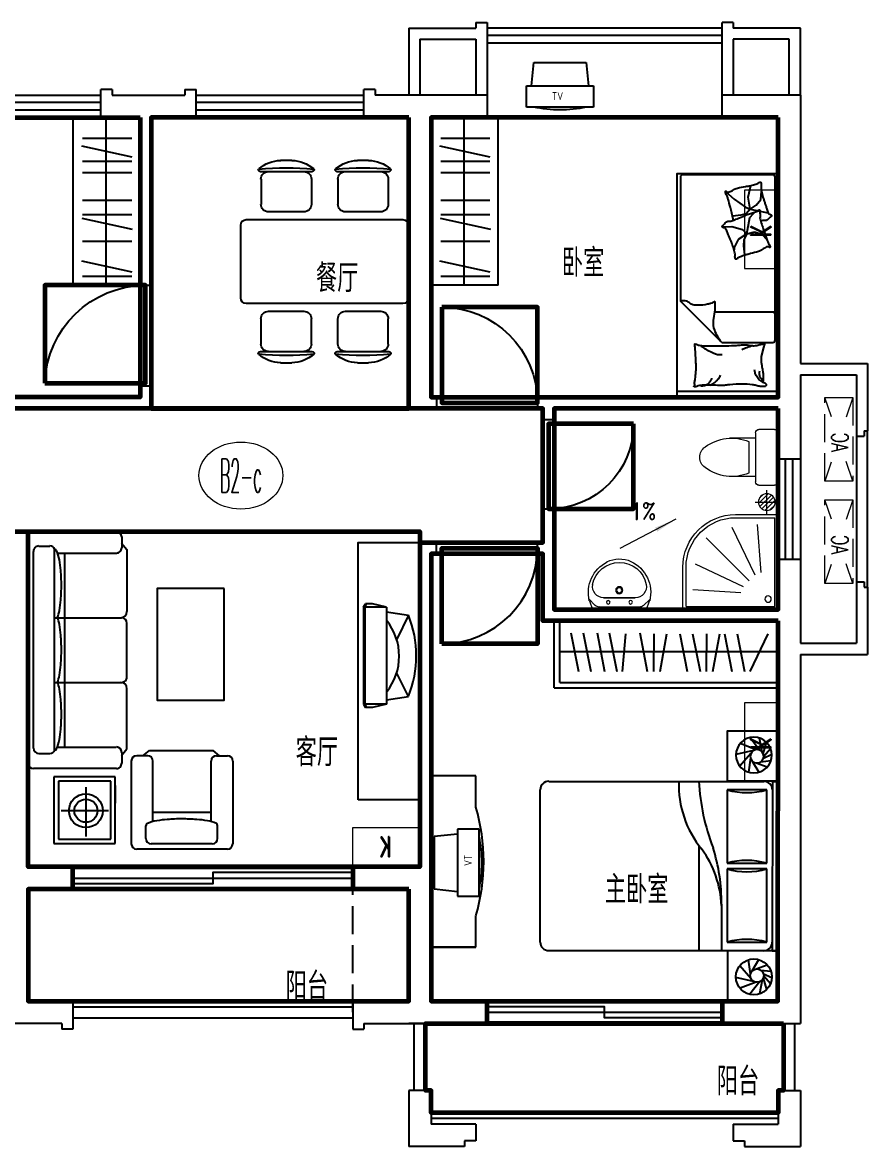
# Model space of a CAD drawing. Extents: x -503269 to -469069, y -592911 to -562261.
# Drawn here: x -476619 to -469069, y -583161 to -573111 of the extents above; entities that cross this region are included whole.
import ezdxf
from ezdxf.enums import TextEntityAlignment as Align

# ---------------------------------------------------------------- set-up
doc = ezdxf.new("R2010")
doc.units = 0
doc.header["$LTSCALE"] = 1000
doc.header["$MEASUREMENT"] = 0
doc.linetypes.add('DASH', pattern=[0.35, 0.25, -0.1])
doc.layers.get('0').update_dxf_attribs({"linetype": 'CONTINUOUS'})
for name, color, linetype, lineweight in [('AC', 11, 'CONTINUOUS', 9), ('FUR1', 223, 'CONTINUOUS', 0), ('GT_卧室', 1, 'CONTINUOUS', 60), ('GT_卫生间', 5, 'CONTINUOUS', 60), ('GT_客厅', 2, 'CONTINUOUS', 60), ('GT_过道', 30, 'CONTINUOUS', 60), ('GT_门', 245, 'CONTINUOUS', 60), ('GT_阳台', 6, 'CONTINUOUS', 60), ('GT_餐厅', 3, 'CONTINUOUS', 60), ('PS', 30, 'CONTINUOUS', 9), ('坡度', 6, 'CONTINUOUS', 9), ('房间名称', 7, 'CONTINUOUS', 9), ('轴线尺寸', 3, 'CONTINUOUS', 13)]:
    doc.layers.add(name, color=color, linetype=linetype, lineweight=lineweight)
for name, color, linetype in [('F', 8, 'CONTINUOUS'), ('FUR', 8, 'CONTINUOUS'), ('PUB_TEXT', 7, 'CONTINUOUS'), ('STAIR', 3, 'CONTINUOUS'), ('WALL', 2, 'CONTINUOUS'), ('WINDOW', 3, 'CONTINUOUS'), ('WINDOW_TEXT', 7, 'CONTINUOUS'), ('栏杆', 140, 'CONTINUOUS')]:
    doc.layers.add(name, color=color, linetype=linetype)
doc.layers.add('GT_书房', color=205, linetype='CONTINUOUS', lineweight=60, true_color=0x8059a6)
doc.layers.get('PUB_TEXT').off()
doc.layers.get('轴线尺寸').off()
doc.styles.add('_HZTXT1', font='romand.shx', dxfattribs={"width": 0.7, "bigfont": 'hztxt.shx'})
doc.styles.add('_ROMANC', font='ROMANC', dxfattribs={"width": 0.6})
doc.styles.add('COMP', font='COMPLEX', dxfattribs={"bigfont": 'hztxt'})
doc.styles.add('DIM_FONT', font='ROMAND.shx', dxfattribs={"width": 0.7})
doc.styles.add('SIMPLEX', font='SIMPLEX.SHX')
doc.styles.get("Standard").update_dxf_attribs({"font": 'GBENOR', "bigfont": 'GBCBIG'})
doc.styles.add('ZBHZ', font='simplex.shx', dxfattribs={"width": 0.7, "bigfont": 'zbhz.shx'})

# ---------------------------------------------------------------- blocks, each defined once
blk = doc.blocks.new('gdgdg')
at = {"layer": 'WALL'}
for p, q in [((539162, 352166), (539662, 352166)), ((539662, 351966), (539662, 352166)), ((542262, 352166), (541762, 352166)), ((541762, 351966), (541762, 352166)), ((539662, 351966), (538962, 351966)), ((541762, 351966), (542462, 351966)), ((538962, 351366), (538962, 350866)), ((539162, 351366), (538962, 351366)), ((539162, 351366), (539162, 351066)), ((542262, 351366), (542462, 351366)), ((542262, 351366), (542262, 351066)), ((542462, 351366), (542462, 350866)), ((539562, 351066), (539162, 351066)), ((539562, 351066), (539562, 350916)), ((541862, 351066), (541862, 350916)), ((541862, 351066), (542262, 351066)), ((539462, 350866), (538962, 350866)), ((539562, 350916), (539462, 350916)), ((539462, 350916), (539462, 350866)), ((541862, 350916), (541962, 350916)), ((541962, 350916), (541962, 350866)), ((541962, 350866), (542462, 350866))]:
    blk.add_line(p, q, dxfattribs=at)
at = {"layer": 'WINDOW'}
for p, q in [((539662, 352166), (541762, 352166)), ((539662, 351966), (541762, 351966))]:
    blk.add_line(p, q, dxfattribs=at)
for points in [[(539662, 352016), (540712, 352016), (540712, 352066), (539662, 352066)], [(541762, 352066), (540712, 352066), (540712, 352116), (541762, 352116)], [(541762, 352066), (540712, 352066), (540712, 352116), (541762, 352116)]]:
    blk.add_lwpolyline(points, close=True, dxfattribs=at)
at = {"layer": '栏杆'}
for p, q in [((539012, 351366), (539012, 351966)), ((539112, 351366), (539112, 351966)), ((542312, 351366), (542312, 351966)), ((542412, 351366), (542412, 351966)), ((539162, 351166), (542262, 351166)), ((539162, 351116), (542262, 351116))]:
    blk.add_line(p, q, dxfattribs=at)
blk = doc.blocks.new('M_A2ZXL')
blk.add_line((-0.472, 0), (-0.472, -1))
blk.add_arc((-0.5, 0), 1, 271.6231, 0)
blk = doc.blocks.new('_WBLK')
for p, q in [((-0.5, 0.5), (0.5, 0.5)), ((0.5, 0.1667), (-0.5, 0.1667)), ((0.5, -0.1667), (-0.5, -0.1667)), ((-0.5, -0.5), (0.5, -0.5))]:
    blk.add_line(p, q)
at = {"layer": 'WINDOW_TEXT', "style": 'SIMPLEX', "flags": 9}
blk.add_attdef('A', text='', height=1, dxfattribs=at).set_placement((0, 1.5), align=Align.MIDDLE)
blk = doc.blocks.new('M_C25MYD')
for p, q in [((-389, 921), (-290, 921)), ((298, 921), (397, 921)), ((-569, 821), (-109, 821)), ((117, 821), (577, 821)), ((-564, 754), (-564, 529)), ((-114, 754), (-114, 529)), ((122, 754), (122, 529)), ((572, 754), (572, 529)), ((-497, 461), (-182, 461)), ((190, 461), (505, 461)), ((-746, 342), (-746, -308)), ((704, 392), (-696, 392)), ((754, -308), (754, 342)), ((-696, -358), (704, -358)), ((-564, -720), (-564, -495)), ((-182, -427), (-497, -427)), ((-114, -720), (-114, -495)), ((122, -720), (122, -495)), ((505, -427), (190, -427)), ((572, -720), (572, -495)), ((-109, -787), (-569, -787)), ((577, -787), (117, -787)), ((-290, -887), (-389, -887)), ((397, -887), (298, -887))]:
    blk.add_line(p, q)
for centre, radius, start, end in [((-379, 606), 316, 91.7651, 130.7265), ((-300, 606), 316, 49.2735, 88.2349), ((307, 606), 316, 91.7651, 130.7265), ((387, 606), 316, 49.2735, 88.2349), ((-579, 837), 10, 130.7265, 202.67), ((-569, 841), 20, 202.67, 270), ((-339, -1857), 2713, 84.8023, 95.1977), ((-497, 754), 67.5, 90, 180), ((-182, 754), 67.5, 0, 90), ((-109, 841), 20, 270, 337.33), ((-100, 837), 10, 337.33, 49.2735), ((108, 837), 10, 130.7265, 202.67), ((117, 841), 20, 202.67, 270), ((347, -1857), 2713, 84.8023, 95.1977), ((190, 754), 67.5, 90, 180), ((505, 754), 67.5, 0, 90), ((577, 841), 20, 270, 337.33), ((587, 837), 10, 337.33, 49.2735), ((-497, 529), 67.5, 180, 270), ((-182, 529), 67.5, 270, 0), ((190, 529), 67.5, 180, 270), ((505, 529), 67.5, 270, 0), ((-696, 342), 50, 90, 180), ((704, 342), 50, 0, 90), ((-696, -308), 50, 180, 270), ((704, -308), 50, 270, 0), ((-497, -495), 67.5, 90, 180), ((-182, -495), 67.5, 0, 90), ((190, -495), 67.5, 90, 180), ((505, -495), 67.5, 0, 90), ((-579, -803), 10, 157.33, 229.2735), ((-569, -807), 20, 90, 157.33), ((-497, -720), 67.5, 180, 270), ((-182, -720), 67.5, 270, 0), ((-109, -807), 20, 22.67, 90), ((-100, -803), 10, 310.7265, 22.67), ((108, -803), 10, 157.33, 229.2735), ((117, -807), 20, 90, 157.33), ((190, -720), 67.5, 180, 270), ((505, -720), 67.5, 270, 0), ((577, -807), 20, 22.67, 90), ((587, -803), 10, 310.7265, 22.67), ((-379, -572), 316, 229.2735, 268.2349), ((-339, 1890), 2713, 264.8023, 275.1977), ((-300, -572), 316, 271.7651, 310.7265), ((307, -572), 316, 229.2735, 268.2349), ((347, 1890), 2713, 264.8023, 275.1977), ((387, -572), 316, 271.7651, 310.7265)]:
    blk.add_arc(centre, radius, start, end)
at = {"width": 0.8, "flags": 9}
for tag in ['XSIZE', 'YSIZE']:
    blk.add_attdef(tag, (0, 0), '', height=0.5, dxfattribs=at)
blk = doc.blocks.new('A$C3D226BC4')
for p, q in [((0, 0), (0, 1500)), ((600, 1500), (0, 1500)), ((526, 1421, 0), (86, 1421, 0)), ((294, 0, 0), (294, 1500, 0)), ((600, 1500), (600, 0)), ((528, 1382, 0), (79, 1283, 0)), ((526, 1107, 0), (86, 1107, 0)), ((81, 900, 0), (530, 998, 0)), ((526, 871, 0), (86, 871, 0)), ((526, 742, 0), (86, 742, 0)), ((526, 494, 0), (86, 494, 0)), ((528, 354, 0), (79, 255, 0)), ((526, 393, 0), (86, 393, 0)), ((526, 187, 0), (86, 187, 0)), ((600, 0), (0, 0))]:
    blk.add_line(p, q)
blk = doc.blocks.new('A$C0E8A3607')
for p, q in [((70, 205), (101, 402)), ((101, 402), (316, 296)), ((826, 402), (618, 296)), ((856, 205), (826, 402)), ((30, 205), (0, 81)), ((30, 205), (897, 205)), ((30, 205), (30, 0)), ((897, 205), (897, 0)), ((897, 205), (897, 0)), ((897, 205), (927, 81)), ((0, 81), (0, 16)), ((30, 0), (0, 16)), ((32, 10), (2, 25)), ((30, 10), (897, 10)), ((895, 10), (925, 25)), ((897, 0), (927, 16)), ((927, 81), (927, 16)), ((30, 0), (897, 0))]:
    blk.add_line(p, q)
for centre, radius, start, end in [((463, -508), 979, 68.2528, 111.7472), ((467, -193), 511, 50.9799, 129.0201)]:
    blk.add_arc(centre, radius, start, end)
blk = doc.blocks.new('A$C453044A9')
at = {"xscale": -1}
blk.add_blockref('A$C0E8A3607', (927, 0), dxfattribs=at)
blk = doc.blocks.new('A$C7C9A6AE1')
for p, q in [((600, -24), (0, -24)), ((0, -24), (0, -216)), ((600, -216), (600, -24)), ((0, -216), (600, -216)), ((44, -216), (66, -424)), ((534, -424), (556, -216)), ((66, -424), (534, -424))]:
    blk.add_line(p, q)
blk.add_arc((300, -1159, 0), 1159, 78.3431, 101.6569)
at = {"extrusion": (-7.168e-13, -1.109e-13, -1)}
blk.add_text('TV', height=70, rotation=180, dxfattribs=at).set_placement((-228, -88))
blk = doc.blocks.new('etg')
at = {"layer": 'F'}
for p, q in [((-82500, 330979), (-82100, 330979)), ((-82500, 330979), (-82500, 330699)), ((-82100, 330979), (-82500, 330979)), ((-82100, 329446), (-82100, 330979)), ((-82500, 329726), (-82500, 329446)), ((-82500, 329446), (-82100, 329446)), ((-82500, 329446), (-82100, 329446))]:
    blk.add_line(p, q, dxfattribs=at)
blk.add_arc((-80872, 330212), 1699, 163.3538, 196.6462, dxfattribs=at)
at = {"layer": 'F', "linetype": 'Continuous', "extrusion": (0, 0, -1), "xscale": -1, "zscale": -1, "rotation": 269.9813691712765}
blk.add_blockref('A$C7C9A6AE1', (82553, 329923), dxfattribs=at)
blk = doc.blocks.new('A$C36161383')
for p, q in [((2052, 1828), (2792, 1828)), ((2005, 1710), (1957, 1652)), ((2004, 1684), (2004, 1780)), ((2840, 1780), (2840, 970)), ((1957, 1083), (1957, 1652)), ((2594, 1635), (2052, 1636)), ((2512, 1631), (2512, 1118)), ((2744, 1693), (2628, 1693)), ((2792, 1645), (2792, 1099)), ((2796, 1536), (2792, 1536)), ((2792, 1436), (2792, 1435)), ((2594, 1115), (2052, 1115)), ((2005, 1025), (1957, 1083)), ((2002, 972), (2002, 1068)), ((2743, 1051), (2631, 1051)), ((2791, 922), (2052, 922)), ((48, 836), (144, 836)), ((103, 835), (161, 883)), ((161, 883), (713, 883)), ((770, 235), (770, 835)), ((1300, 883), (819, 883)), ((1348, 235), (1348, 835)), ((1943, 883), (1406, 883)), ((2001, 835), (1943, 883)), ((1974, 836), (2071, 836)), ((0, 48), (0, 788)), ((189, 803), (191, 801)), ((193, 258), (193, 788)), ((1927, 257), (1927, 786)), ((2119, 788), (2119, 48)), ((2192, 778), (2192, 230)), ((2788, 778), (2192, 778)), ((2231, 738), (2231, 270)), ((2749, 738), (2231, 738)), ((2269, 778), (2427, 778)), ((2496, 718), (2496, 295)), ((2749, 270), (2749, 738)), ((2788, 230), (2788, 778)), ((2284, 516), (2727, 516)), ((1922, 328), (196, 328)), ((1958, 235), (155, 235)), ((1926, 258), (1926, 260)), ((2192, 230), (2788, 230)), ((2231, 270), (2749, 270)), ((129, 96), (129, 193)), ((1984, 96), (1984, 193)), ((1936, 48), (177, 48)), ((2071, 0), (48, 0))]:
    blk.add_line(p, q)
blk.add_lwpolyline([(508, 1752), (508, 1152), (1508, 1152), (1508, 1752)], close=True)
for radius in [151, 103]:
    blk.add_circle((2496, 516), radius)
for centre, radius, start, end in [((2052, 1780), 48.2, 89.977, 179.977), ((2792, 1780), 48.2, 359.977, 89.977), ((2052, 1684), 48.2, 179.977, 269.977), ((2947, 1534), 368, 156.2624, 169.4624), ((2628, 1674), 19.3, 89.977, 156.2624), ((2744, 1645), 48.2, 359.977, 89.977), ((3459, 1439), 888, 169.4624, 175.5808), ((4289, 1374), 1720, 175.5808, 179.977), ((4289, 1374), 1720, 179.977, 184.3732), ((3459, 1311), 888, 184.3732, 190.4916), ((2052, 1067), 48.2, 89.977, 179.977), ((2947, 1216), 368, 190.4916, 204.8181), ((2631, 1070), 19.3, 204.8181, 269.977), ((2743, 1099), 48.2, 269.977, 359.977), ((2052, 970), 48.2, 179.977, 269.977), ((2791, 970), 48.2, 269.977, 359.977), ((48, 788), 48.2, 90, 180), ((144, 788), 48.2, 360, 90), ((713, 825), 57.8, 0, 90), ((819, 835), 48.2, 90, 180), ((1300, 835), 48.2, 360, 90), ((1406, 825), 57.8, 90, 180), ((1974, 788), 48.2, 90, 180), ((2071, 788), 48.2, 360, 90), ((177, 193), 48.2, 111.7614, 180), ((177, 237), 17.5, 114.1363, 179.7479), ((320, -82), 368, 100.5146, 114.1363), ((415, -594), 888, 94.3962, 100.5146), ((479, -1423), 1720, 90, 94.3962), ((479, -1423), 1720, 85.6038, 90), ((542, -594), 888, 79.4854, 85.6038), ((637, -82), 368, 68.9667, 79.4854), ((899, -82), 368, 100.5146, 111.0333), ((994, -594), 888, 94.3962, 100.5146), ((1058, -1423), 1720, 90, 94.3962), ((1058, -1423), 1720, 85.6038, 90), ((1122, -594), 888, 79.4854, 85.6038), ((1217, -82), 368, 68.9667, 79.4854), ((1475, -82), 368, 100.5146, 111.0333), ((1570, -594), 888, 94.3962, 100.5146), ((1634, -1423), 1720, 90, 94.3962), ((1634, -1423), 1720, 85.6038, 90), ((1698, -594), 888, 79.4854, 85.6038), ((1793, -82), 368, 65.8637, 79.4854), ((1936, 237), 17.5, 0.4251, 65.8637), ((1936, 193), 48.2, 360, 68.4088), ((48, 48), 48.2, 180, 270), ((177, 96), 48.2, 180, 270), ((1936, 96), 48.2, 270, 360), ((2071, 48), 48.2, 270, 360)]:
    blk.add_arc(centre, radius, start, end)
blk = doc.blocks.new('M_C55HKH')
for p, q in [((0, -52), (900, -52)), ((503, -489), (46, -489)), ((503, -489), (872, -858)), ((26, -509), (26, -1968)), ((46, -761), (564, -761)), ((872, -1968), (872, -858)), ((299, -1273), (295, -1270)), ((307, -1352), (299, -1273)), ((305, -1407), (307, -1352)), ((357, -1410), (393, -1337)), ((393, -1337), (392, -1318)), ((146, -1456), (100, -1409)), ((211, -1478), (146, -1456)), ((278, -1459), (211, -1478)), ((278, -1459), (251, -1606)), ((278, -1459), (305, -1407)), ((278, -1459), (357, -1410)), ((317, -1498), (278, -1459)), ((412, -1527), (317, -1498)), ((251, -1606), (219, -1643)), ((495, -1523), (412, -1527)), ((163, -1664), (89, -1649)), ((249, -1682), (175, -1667)), ((249, -1682), (196, -1718)), ((219, -1643), (211, -1652)), ((249, -1682), (286, -1639)), ((249, -1682), (266, -1787)), ((292, -1700), (249, -1682)), ((286, -1639), (333, -1628)), ((391, -1769), (292, -1700)), ((333, -1628), (405, -1618)), ((154, -1766), (147, -1841)), ((196, -1718), (154, -1766)), ((266, -1787), (243, -1892)), ((469, -1839), (391, -1769)), ((46, -1988), (852, -1988))]:
    blk.add_line(p, q)
blk.add_lwpolyline([(0, -2000), (0, 0), (900, 0), (900, -2000)], close=True)
for points in [[(135, -134, -0.263368), (107, -115, -0.494818), (116, -96, -0.049225), (134, -94, -0.036831), (158, -96, -0.031893), (196, -104, 0.035782), (230, -111, 0.032941), (319, -117, 0.026564), (430, -111, 0.017905), (468, -106, -0.033397), (488, -104, -0.03204), (525, -104, 0.018442), (590, -107, 0.010837), (654, -107, 0.014624), (702, -104, 0.111249), (725, -96, -0.153708), (742, -92, -0.076444), (749, -94, -0.215512), (751, -96, -0.585858), (748, -99, 0.363489), (744, -102, 0.191716), (743, -113, -0.129675), (745, -130, -0.01735), (742, -147, 0.019326), (740, -162, 0.018818), (733, -230, 0.021828), (732, -289, 0.006204), (734, -323, 0.001963), (740, -430, 0.028341), (744, -466, -0.117014), (744, -475, -0.36606), (742, -476, -0.03973), (728, -473, -0.048309), (715, -468, 0.062981), (704, -464, 0.04058), (681, -461, 0.014345), (614, -458, 0.005484), (488, -459, 0.007153), (392, -462, 0.008762), (350, -465, -0.008153), (304, -468, -0.06251), (247, -463, 0.078669), (201, -461, 0.047825), (179, -466, -0.034494), (148, -473, -0.023571), (123, -476, -0.510228), (122, -475), (129, -445), (150, -363, 0.073041), (152, -343, 0.023305), (146, -282, 0.018299), (142, -259, -0.01097), (135, -221, -0.042281), (132, -187, -0.027201), (135, -133)], [(133, -150, -0.05369), (148, -163, -0.070312), (156, -175, -0.015448), (159, -183, -0.013244), (163, -194, -0.082127), (166, -212, -0.064164), (163, -235)], [(135, -134, -0.077379), (170, -159, -0.077379), (195, -194, -0.047525), (205, -218, -0.047525), (210, -244)], [(609, -107, 0.027842), (585, -118, 0.048685), (573, -126, 0.023666), (545, -150, 0.031223), (526, -171, 0.046801), (521, -179, 0.023191), (513, -196)], [(691, -102, 0.088153), (656, -105, 0.088153), (625, -120, 0.077547), (604, -142, 0.077547), (590, -169)], [(695, -462, 0.016108), (656, -436, 0.024599), (629, -421, 0.009477), (580, -397, 0.015937), (550, -385, 0.072521), (534, -381, 0.033339), (498, -381)], [(225, -460, 0.009729), (253, -451, 0.009729), (280, -441, 0.007971), (301, -432, 0.007971), (323, -423)], [(503, -489, -0.085272), (566, -599, -0.124044), (575, -686), (562, -782), (563, -854)], [(563, -854, -0.027362), (602, -838, -0.040834), (629, -830, -0.038441), (717, -821, -0.076528), (761, -826, -0.103649), (788, -840, 0.093398), (818, -857, 0.072727), (841, -861, 0.052315), (872, -858)], [(400, -1581, 0.025626), (402, -1591, 0.0108), (426, -1697, 0.00456), (445, -1769, 0.01125), (454, -1797, 0.069394), (462, -1813, -0.079756), (468, -1827, -0.106399), (469, -1839, -0.328642), (466, -1842, -0.299547), (461, -1840, 0.189917), (454, -1835, 0.033518), (446, -1833, 0.075627), (442, -1833, 0.053489), (436, -1835, 0.017838), (418, -1843, 0.038394), (397, -1855, -0.059529), (384, -1862, -0.035943), (362, -1869, -0.011245), (291, -1884, -0.006203), (259, -1889, 0.010783), (241, -1893, 0.019485), (230, -1895, 0.005062), (188, -1908, 0.101392), (167, -1919, -0.223768), (156, -1922, -0.25558), (153, -1920, -0.081563), (150, -1907, -0.071805), (151, -1893, 0.069985), (152, -1879, 0.03546), (145, -1831, 0.029432), (130, -1774, 0.001554), (121, -1746, -0.00152), (112, -1718, -0.004735), (102, -1689, 0.00382), (91, -1653, 0.296001), (66, -1634, -0.649774), (61, -1616, -0.02319), (65, -1613, 0.0288), (68, -1610, 0.005727), (73, -1605, -0.004358), (80, -1599, -0.027528), (94, -1586, -0.046214), (104, -1580, -0.194121), (117, -1579, 0.133719), (137, -1580, 0.005779), (155, -1575, 0.008882)]]:
    blk.add_lwpolyline(points, format="xyb")
blk.add_lwpolyline([(345, -1251, 0.101392), (366, -1238, -0.223768), (377, -1234, -0.25558), (380, -1236, -0.081563), (384, -1249, -0.071805), (384, -1263, 0.069985), (384, -1277, 0.03546), (394, -1324, 0.029432), (414, -1380, 0.001554), (425, -1407, -0.00152), (437, -1434, -0.004735), (448, -1462, 0.00382), (462, -1497, 0.296001), (488, -1515, -0.649774), (495, -1532, -0.02319), (491, -1536, 0.0288), (488, -1539, 0.005727), (484, -1544, -0.004358), (478, -1551, -0.027528), (464, -1564, -0.046214), (455, -1571, -0.194121), (442, -1573, 0.133719), (422, -1574, 0.011505), (387, -1586, 0.008882), (343, -1604, 0.012426), (286, -1629, -0.033612), (264, -1637), (218, -1652), (182, -1663, 0.224341), (170, -1674, -0.722772), (163, -1673, -0.103513), (163, -1670, 0.053465), (163, -1664, 0.030109), (161, -1646, -0.031436), (159, -1628, -0.05324), (160, -1616, 0.05518), (161, -1604, 0.056271), (157, -1583, 0.0108), (124, -1480, 0.00456), (100, -1409, 0.01125), (89, -1381, 0.069394), (80, -1366, -0.079756), (73, -1353, -0.106399), (71, -1341, -0.328642), (74, -1338, -0.299547), (79, -1340, 0.189917), (86, -1344, 0.033518), (94, -1345, 0.075627), (98, -1345, 0.053489), (104, -1343, 0.017838), (122, -1333, 0.038394), (141, -1319, -0.059529), (154, -1311, -0.035943), (175, -1303, -0.011245), (245, -1283, -0.006203), (276, -1275, 0.010783), (295, -1270, 0.019485), (305, -1266, 0.005062)], format="xyb", close=True)
for centre, start, end in [((46, -509), 90, 180), ((46, -741), 180, 270), ((46, -1968), 180, 270), ((852, -1968), 270, 0)]:
    blk.add_arc(centre, 20, start, end)
at = {"style": 'DIM_FONT', "width": 0.8, "flags": 9}
for tag in ['XSIZE', 'YSIZE']:
    blk.add_attdef(tag, (0, 0), '', height=0.5, dxfattribs=at)
blk = doc.blocks.new('M_C5')
for p, q in [((-71, 21), (-106, 120)), ((-60, 63), (-50, 152)), ((-28, 86), (7, 160)), ((-9, 88), (59, 149)), ((12, 83), (112, 114)), ((-54, -14), (-154, 45)), ((26, 75), (152, 50)), ((42, 53), (156, -35)), ((48, 21), (102, -123)), ((-26, -30), (-153, -47)), ((14, -26), (-99, -126)), ((41, -2), (5, -160))]:
    blk.add_line(p, q)
for centre, radius in [((0, 0), 160), ((-11, 28), 60)]:
    blk.add_circle(centre, radius)
at = {"width": 0.8, "flags": 9}
for tag in ['XSIZE', 'YSIZE']:
    blk.add_attdef(tag, (0, 0), '', height=0.5, dxfattribs=at)
blk = doc.blocks.new('A$C19441411')
at = {"layer": 'F'}
for p, q in [((0, 451), (0, 1965)), ((51, 1965), (0, 1965)), ((50, 451), (51, 1965)), ((127, 1965), (2049, 1965)), ((505, 1549), (505, 1965)), ((707, 1031), (707, 1965)), ((455, 1890), (101, 1890)), ((101, 1890), (101, 1234)), ((454, 1233), (455, 1890)), ((2125, 1889), (2124, 526)), ((101, 1234), (454, 1233)), ((454, 1183), (101, 1183)), ((101, 1183), (101, 527)), ((454, 527), (454, 1183)), ((101, 527), (454, 527)), ((50, 451), (0, 451)), ((2049, 451), (126, 451))]:
    blk.add_line(p, q, dxfattribs=at)
for points in [[(0, 1965), (450, 1965), (451, 2415), (1, 2415)], [(0, 450), (450, 450), (451, 0), (1, 0)]]:
    blk.add_lwpolyline(points, close=True, dxfattribs=at)
for centre, radius, start, end in [((127, 1890), 75.7, 89.9835, 179.9835), ((2049, 1889), 75.7, 359.9835, 89.9835), ((278, 2495), 631, 253.7233, 286.2437), ((1432, 1602), 928, 182.5233, 216.0238), ((2089, 1528), 1584, 179.2416, 197.7868), ((278, 628), 631, 73.7233, 106.2437), ((278, 1789), 631, 253.7233, 286.2437), ((-1149, 367), 1857, 2.5995, 21.3904), ((-6, 489), 892, 357.5507, 39.5296), ((126, 527), 75.7, 179.9835, 269.9835), ((277, -79), 631, 73.7233, 106.2437), ((2049, 526), 75.7, 269.9835, 359.9835)]:
    blk.add_arc(centre, radius, start, end, dxfattribs=at)
at = {"layer": 'F', "extrusion": (0, 0, -1), "xscale": -1, "zscale": -1, "rotation": 270.016524208679}
blk.add_blockref('M_C5', (-216, 2199), dxfattribs=at)
at = {"layer": 'F', "extrusion": (0, 0, -1), "zscale": -1, "rotation": 269.983475791321}
blk.add_blockref('M_C5', (-216, 216), dxfattribs=at)
blk = doc.blocks.new('M_B0OPK')
for p, q in [((-0.5, 0.5), (0.5, 0.5)), ((0.5, 0.167), (-0.5, 0.167)), ((0.5, -0.167), (-0.5, -0.167)), ((-0.5, -0.5), (0.5, -0.5))]:
    blk.add_line(p, q)
blk = doc.blocks.new('_DBLK')
blk.add_line((-0.45, 0), (-0.45, -0.95))
blk.add_arc((-0.45, 0), 0.95, 270, 0)
at = {"layer": 'WINDOW_TEXT', "style": 'SIMPLEX', "flags": 9}
blk.add_attdef('A', text='', height=1, dxfattribs=at).set_placement((0, 1.5), align=Align.MIDDLE)
blk = doc.blocks.new('KT1')
at = {"layer": 'AC'}
blk.add_lwpolyline([(243659, 39366), (244009, 39366), (244009, 39966), (243659, 39966)], close=True, dxfattribs=at)
at = {"layer": 'AC', "style": '_HZTXT1', "width": 0.7}
blk.add_text('K', height=180, rotation=270, dxfattribs=at).set_placement((243748, 39714))
blk = doc.blocks.new('K')
at = {"layer": 'AC'}
blk.add_lwpolyline([(0, 0), (700, 0), (700, -300), (0, -300)], close=True, dxfattribs=at)
at = {"layer": 'AC', "style": '_HZTXT1', "width": 0.7}
blk.add_text('K', height=180, rotation=360, dxfattribs=at).set_placement((278, -244))
blk = doc.blocks.new('A$C508A78C2')
at = {"layer": 'AC', "xscale": -1, "rotation": 270}
blk.add_blockref('K', (300, 0), dxfattribs=at)
blk = doc.blocks.new('A$C613034C0')
at = {"layer": 'FUR1'}
for p, q in [((429, 1273), (146, 990)), ((429, 1230), (168, 969)), ((429, 1273), (1066, 636)), ((429, 1230), (1023, 636)), ((705, 774), (363, 1072)), ((683, 714), (210, 883)), ((679, 636), (105, 637)), ((682, 559), (208, 393)), ((1066, 636), (429, 0)), ((1023, 636), (429, 42)), ((704, 499), (360, 204)), ((146, 283), (429, 0)), ((168, 304), (429, 42))]:
    blk.add_line(p, q, dxfattribs=at)
blk.add_circle((929, 632), 30, dxfattribs=at)
for radius in [500, 470]:
    blk.add_arc((500, 636), radius, 135, 225, dxfattribs=at)
blk = doc.blocks.new('A$C69646BA1')
at = {"layer": 'FUR1'}
for p, q in [((420, 105), (138, 106)), ((138, 106), (420, 105)), ((65, 37), (7, 92)), ((38, 1), (9, 80)), ((519, 0), (38, 1)), ((41, 1), (518, 0)), ((99, 23), (459, 23)), ((495, 37), (552, 95)), ((548, 78), (519, 0))]:
    blk.add_line(p, q, dxfattribs=at)
for centre, radius in [((281, 173), 31.6), ((281, 173), 23), ((179, 66), 16.3), ((379, 65), 16.3)]:
    blk.add_circle(centre, radius, dxfattribs=at)
for centre, radius, start, end in [((307, 153), 307, 115.0915, 193.7817), ((279, 178), 244, 10.8497, 168.9284), ((279, 203), 250, 63.3535, 114.1543), ((248, 152), 309, 346.3232, 62.5659), ((139, 207), 101, 169.873, 269.3444), ((420, 206), 100, 270.0131, 10.3251), ((100, 73), 50, 226.7074, 269.8889), ((460, 72), 49.8, 269.7832, 315.4333)]:
    blk.add_arc(centre, radius, start, end, dxfattribs=at)
blk = doc.blocks.new('A$C466029EA')
for p, q in [((80, 200), (80, 430)), ((420, 200), (420, 430)), ((110, 260), (390, 260)), ((0, 30), (0, 170)), ((30, 200), (470, 200)), ((500, 170), (500, 30)), ((470, 0), (30, 0))]:
    blk.add_line(p, q)
for centre, radius, start, end in [((477, 413), 398, 143.3619, 202.5495), ((250, 590), 110, 33.4509, 146.5491), ((23, 413), 398, 337.4505, 36.6381), ((30, 170), 30, 90, 180), ((470, 170), 30, 0, 90), ((30, 30), 30, 180, 270), ((470, 30), 30, 270, 0)]:
    blk.add_arc(centre, radius, start, end)
at = {"style": 'DIM_FONT', "width": 0.8, "flags": 9}
for tag in ['YSIZE', 'XSIZE']:
    blk.add_attdef(tag, (250, 0), '', height=0.5, dxfattribs=at)
blk = doc.blocks.new('A$C3EAD6434')
at = {"layer": 'PS', "linetype": 'ByBlock'}
h = blk.add_hatch(dxfattribs=at)
h.set_pattern_fill('ANSI31', color=256, scale=225, angle=180, style=0)
h.set_pattern_definition([(315, (-679814.392, 297037.84), (-19.8873782, -19.8873782), [])])
h.paths.add_polyline_path([(30, 105, 1), (180, 105, 1)])
for p, q in [((105, 210), (105, 0)), ((0, 105), (210, 105))]:
    blk.add_line(p, q, dxfattribs=at)
blk.add_circle((105, 105), 75, dxfattribs=at)
blk = doc.blocks.new('hdsgs')
at = {"layer": 'FUR1'}
for name, p, rotation in [('A$C466029EA', (555249, 311025), 269.9999993529997), ('A$C69646BA1', (556387, 309413), 0.1110623138602396)]:
    blk.add_blockref(name, p, dxfattribs=dict(at, rotation=rotation))
at = {"layer": 'FUR1', "xscale": 0.9444444444518924, "yscale": 0.9444444444379767, "zscale": 0.9444444444444444, "rotation": 225.0000000000001}
blk.add_blockref('A$C613034C0', (555536, 310550), dxfattribs=at)
at = {"layer": 'PS', "extrusion": (0, 0, -1), "xscale": -1, "zscale": -1, "rotation": 180}
blk.add_blockref('A$C3EAD6434', (-555454, 310480), dxfattribs=at)
blk = doc.blocks.new('_ARROW')
blk.add_solid([(0, 0), (-1, 0.1), (-1, -0.1)])
blk = doc.blocks.new('hdgds')
at = {"layer": '坡度', "style": 'DIM_FONT', "text_generation_flag": 4, "width": 0.8}
blk.add_text('1%', height=150, rotation=180, dxfattribs=at).set_placement((556448, 310295), align=Align.MIDDLE)
blk = doc.blocks.new('HDGDG')
blk.add_blockref('hdgds', (-19788, 132341))
blk = doc.blocks.new('_C10HGB')
at = {"linetype": 'DASH'}
for p, q in [((0, 250), (177, 191)), ((750, 250), (573, 191)), ((172, 57), (0, 0)), ((575, 58), (750, 0))]:
    blk.add_line(p, q, dxfattribs=at)
blk.add_lwpolyline([(750, 0), (750, 250), (0, 250), (0, 0), (750, 0)], dxfattribs=at)
at = {"style": '_ROMANC', "width": 0.7}
blk.add_text('AC', height=148.6, rotation=360, dxfattribs=at).set_placement((261, 60))
at = {"style": 'DIM_FONT', "width": 0.8, "flags": 9}
for tag in ['XSIZE', 'YSIZE']:
    blk.add_attdef(tag, (0, 0), '', height=0.5, dxfattribs=at)
blk = doc.blocks.new('hdgfdfs')
at = {"layer": 'F', "linetype": 'Continuous'}
for p, q in [((535873, 468173), (535873, 468773)), ((535923, 468223), (535923, 468773)), ((535873, 468173), (537873, 468173)), ((535923, 468223), (537873, 468223))]:
    blk.add_line(p, q, dxfattribs=at)
at = {"layer": 'F'}
for p, q in [((536023, 468665), (536091, 468320)), ((536132, 468665), (536201, 468320)), ((536256, 468665), (536324, 468320)), ((536365, 468665), (536434, 468320)), ((536484, 468320), (536513, 468656)), ((536637, 468665), (536705, 468320)), ((536762, 468320), (536767, 468656)), ((536821, 468320), (536881, 468656)), ((536997, 468656), (537060, 468320)), ((537109, 468656), (537176, 468320)), ((537233, 468320), (537238, 468656)), ((537292, 468320), (537352, 468656)), ((537396, 468656), (537459, 468320)), ((537508, 468656), (537574, 468320)), ((537623, 468320), (537784, 468656)), ((535923, 468498), (537873, 468498))]:
    blk.add_line(p, q, dxfattribs=at)
at = {"layer": 'FUR'}
blk.add_lwpolyline([(534123, 467173), (534123, 469473), (534673, 469473), (534673, 467173)], close=True, dxfattribs=at)
at = {"layer": 'WALL'}
for p, q in [((531823, 473273), (531823, 473523)), ((531923, 473523), (531823, 473523)), ((531923, 473523), (531923, 473473)), ((531923, 473473), (532573, 473473)), ((532573, 473523), (532573, 473473)), ((532573, 473523), (532673, 473523)), ((532673, 473273), (532673, 473523)), ((534173, 473273), (534173, 473523)), ((534273, 473523), (534173, 473523)), ((534273, 473523), (534273, 473473)), ((535273, 473473), (534273, 473473)), ((535273, 473473), (535273, 473273)), ((538073, 473473), (537373, 473473)), ((537373, 473273), (537373, 473473)), ((538073, 473473), (538073, 471073)), ((531823, 473273), (532173, 473273)), ((532173, 473273), (532173, 471773)), ((532273, 473273), (532273, 471773)), ((532273, 473273), (532673, 473273)), ((534173, 473273), (534573, 473273)), ((534573, 470673), (534573, 473273)), ((534773, 470773), (534773, 473273)), ((537873, 473273), (537373, 473273)), ((537873, 473273), (537873, 470773)), ((532173, 471773), (532273, 471773)), ((538073, 471073), (538673, 471073)), ((538673, 471073), (538673, 470473)), ((538073, 470973), (538073, 470223)), ((538073, 470973), (538573, 470973)), ((538573, 470973), (538573, 470423)), ((532173, 470873), (532273, 470873)), ((532173, 470873), (532173, 470773)), ((532273, 470873), (532273, 470673)), ((532173, 470773), (529573, 470773)), ((534823, 470773), (534773, 470773)), ((534823, 470773), (534823, 470673)), ((535723, 470773), (535723, 470673)), ((537873, 470773), (535723, 470773)), ((532273, 470673), (529573, 470673)), ((534823, 470673), (534573, 470673)), ((535773, 470673), (535723, 470673)), ((535773, 470673), (535773, 470573)), ((537873, 470673), (535873, 470673)), ((535873, 470673), (535873, 470573)), ((537873, 470673), (537873, 470223)), ((535773, 470573), (535873, 470573)), ((538643, 470473), (538673, 470473)), ((538643, 470473), (538643, 470423)), ((538573, 470423), (538643, 470423)), ((537873, 470223), (538073, 470223)), ((535773, 469773), (535873, 469773)), ((535773, 469773), (535773, 469473)), ((535873, 469773), (535873, 468873)), ((530673, 469573), (531173, 469573)), ((531173, 469573), (531173, 466573)), ((534673, 469473), (534823, 469473)), ((534673, 466573), (534673, 469473)), ((534823, 469373), (534823, 469473)), ((535723, 469373), (535723, 469473)), ((535723, 469473), (535773, 469473)), ((534773, 469373), (534823, 469373)), ((534773, 466373), (534773, 469373)), ((535723, 469373), (535773, 469373)), ((535773, 469373), (535773, 468773)), ((537873, 469323), (538073, 469323)), ((537873, 469323), (537873, 468873)), ((538073, 469323), (538073, 468573)), ((538573, 469123), (538643, 469123)), ((538573, 469123), (538573, 468573)), ((538643, 469123), (538643, 469073)), ((538643, 469073), (538673, 469073)), ((538673, 469073), (538673, 468473)), ((535873, 468873), (537873, 468873)), ((535773, 468773), (537873, 468773)), ((537873, 468773), (537873, 465373)), ((538073, 468573), (538573, 468573)), ((538073, 468473), (538073, 465173)), ((538073, 468473), (538673, 468473)), ((531173, 466573), (531573, 466573)), ((531573, 466373), (531573, 466573)), ((534073, 466573), (534673, 466573)), ((534073, 466373), (534073, 466573)), ((531173, 466373), (531573, 466373)), ((534073, 466373), (534573, 466373))]:
    blk.add_line(p, q, dxfattribs=at)
at = {"layer": 'WINDOW'}
for p, q in [((538673, 469073), (538673, 470473)), ((538573, 470423), (538573, 469123)), ((534073, 466573), (531573, 466573)), ((534073, 466373), (531573, 466373))]:
    blk.add_line(p, q, dxfattribs=at)
for points in [[(534073, 466523), (532823, 466523), (532823, 466473), (534073, 466473)], [(531573, 466473), (532823, 466473), (532823, 466423), (531573, 466423)], [(531573, 466473), (532823, 466473), (532823, 466423), (531573, 466423)]]:
    blk.add_lwpolyline(points, close=True, dxfattribs=at)
at = {"layer": '坡度'}
blk.add_lwpolyline([(536961, 469681), (536461, 469420)], dxfattribs=at)
at = {"extrusion": (0, 0, -1), "zscale": -1}
blk.add_blockref('hdsgs', (-1093122, 159460), dxfattribs=at)
at = {"xscale": -1}
blk.add_blockref('HDGDG', (1073330, 27118), dxfattribs=at)
at = {"layer": 'AC'}
for p in [(537573, 471923), (537573, 467339)]:
    blk.add_blockref('A$C508A78C2', p, dxfattribs=at)
at = {"layer": 'AC', "extrusion": (0, 0, -1), "zscale": -1, "rotation": 90}
for p in [(-538292, 470021), (-538292, 469106)]:
    blk.add_blockref('_C10HGB', p, dxfattribs=at)
at = {"layer": 'AC', "xscale": -1, "rotation": 270}
blk.add_blockref('KT1', (494707, 222915), dxfattribs=at)
at = {"layer": 'F', "linetype": 'Continuous', "extrusion": (0, 0, -1), "zscale": -1}
blk.add_blockref('M_C25MYD', (-533826, 471968), dxfattribs=at)
at = {"layer": 'F', "linetype": 'Continuous', "rotation": 180}
blk.add_blockref('A$C19441411', (537873, 467789), dxfattribs=at)
at = {"layer": 'FUR', "xscale": -1}
for name, p, rotation in [('A$C3D226BC4', (531573, 473273), 180), ('A$C3D226BC4', (534773, 473273), 180), ('A$C453044A9', (534170, 467997), 270.0000006536704)]:
    blk.add_blockref(name, p, dxfattribs=dict(at, rotation=rotation))
at = {"layer": 'FUR'}
for name, p, rotation in [('M_C55HKH', (537873, 470773), 180), ('A$C36161383', (531173, 469571), 269.9999993529997)]:
    blk.add_blockref(name, p, dxfattribs=dict(at, rotation=rotation))
at = {"layer": 'PUB_TEXT', "rotation": 180}
blk.add_blockref('etg', (452673, 796833), dxfattribs=at)
at = {"layer": 'WINDOW'}
for name, p, xscale, yscale, zscale in [('_WBLK', (531073, 473373), 1500, 200, 1500), ('_WBLK', (533423, 473373), 1500, 200, 1500), ('_DBLK', (535273, 469423), 900, 900, 900)]:
    blk.add_blockref(name, p, dxfattribs=dict(at, xscale=xscale, yscale=yscale, zscale=zscale))
for name, p, xscale, yscale, zscale, rotation in [('M_A2ZXL', (532223, 471323), -900, 900, 900, 270), ('_DBLK', (535273, 470723), -900, 900, 900, 180), ('_DBLK', (535823, 470173), -800, 800, 800, 90), ('M_B0OPK', (537973, 469773), 900, 200.0000000000582, 900, 270)]:
    blk.add_blockref(name, p, dxfattribs=dict(at, xscale=xscale, yscale=yscale, zscale=zscale, rotation=rotation))
at = {"layer": '坡度', "extrusion": (0, 0, -1), "xscale": 200.0000000000178, "yscale": 200.0000000000005, "zscale": -200, "rotation": 152.3953743505939}
blk.add_blockref('_ARROW', (-536961, 469681), dxfattribs=at)
blk = doc.blocks.new('_INDEX1')
at = {"const_width": 0.035}
blk.add_lwpolyline([(-0.5, 0, 1), (0.5, 0, 1)], format="xyb", close=True, dxfattribs=at)
at = {"style": 'COMP', "width": 2.333333}
blk.add_attdef('1', text='', height=0.5, dxfattribs=at).set_placement((-0.25, -0.25), (0.25, -0.25), align=Align.FIT)

msp = doc.modelspace()

# ---------------------------------------------------------------- linework, layer by layer
at = {"layer": 'GT_书房'}
msp.add_lwpolyline([(-475569, -573961), (-475569, -576461), (-478169, -576461), (-478169, -573961), (-475569, -573961)], dxfattribs=at)
at = {"layer": 'GT_卧室'}
for points in [[(-469869, -573961), (-472969, -573961), (-472969, -576461), (-469869, -576461), (-469869, -573961)], [(-469869, -578461), (-471969, -578461), (-471969, -577861), (-472969, -577861), (-472969, -581861), (-469870, -581862), (-469869, -578461)]]:
    msp.add_lwpolyline(points, dxfattribs=at)
at = {"layer": 'GT_卫生间'}
msp.add_lwpolyline([(-469869, -576561), (-471869, -576561), (-471869, -578361), (-469869, -578361), (-469869, -576561)], dxfattribs=at)
at = {"layer": 'GT_客厅'}
msp.add_lwpolyline([(-473069, -577761), (-473069, -580661), (-476569, -580661), (-476569, -577663), (-473069, -577663), (-473069, -577761)], dxfattribs=at)
at = {"layer": 'GT_过道'}
msp.add_lwpolyline([(-478169, -576561), (-478169, -577661), (-473069, -577661), (-473069, -577761), (-471969, -577761), (-471969, -576561), (-478169, -576561)], dxfattribs=at)
at = {"layer": 'GT_门'}
for points in [[(-476419, -576336), (-475519, -576336), (-475519, -575461), (-476419, -575461), (-476419, -576336)], [(-472874, -575656), (-472874, -576511), (-472019, -576511), (-472019, -575656), (-472874, -575656)], [(-471159, -576701), (-471919, -576701), (-471919, -577461), (-471159, -577461), (-471159, -576701)], [(-472874, -578666), (-472874, -577811), (-472019, -577811), (-472019, -578666), (-472874, -578666)], [(-473669, -580661), (-473669, -580861), (-476169, -580861), (-476169, -580661), (-473669, -580661)], [(-470369, -581861), (-470369, -582061), (-472469, -582061), (-472469, -581861), (-470369, -581861)]]:
    msp.add_lwpolyline(points, dxfattribs=at)
at = {"layer": 'GT_阳台'}
for points in [[(-473169, -580861), (-476569, -580861), (-476569, -581861), (-473169, -581861), (-473169, -580861)], [(-469819, -582061), (-469819, -582661), (-469869, -582661), (-469869, -582861), (-472969, -582861), (-472969, -582661), (-473019, -582661), (-473019, -582061), (-469819, -582061)]]:
    msp.add_lwpolyline(points, dxfattribs=at)
at = {"layer": 'GT_餐厅'}
msp.add_lwpolyline([(-473169, -573961), (-475469, -573961), (-475469, -576561), (-473169, -576561), (-473169, -573961)], dxfattribs=at)
at = {"layer": 'STAIR', "linetype": 'DASH'}
msp.add_line((-473669, -581961), (-473669, -580861), dxfattribs=at)
at = {"layer": 'WALL'}
for p, q in [((-472569, -573111), (-472569, -573161)), ((-472569, -573111), (-472469, -573111)), ((-472469, -573111), (-472469, -573961)), ((-470369, -573961), (-470369, -573111)), ((-470269, -573111), (-470369, -573111)), ((-470269, -573111), (-470269, -573161)), ((-473169, -573161), (-473169, -573761)), ((-473169, -573161), (-472569, -573161)), ((-469669, -573161), (-470269, -573161)), ((-469669, -573761), (-469669, -573161)), ((-473069, -573261), (-473069, -573761)), ((-473069, -573261), (-472569, -573261)), ((-472569, -573261), (-472569, -573761)), ((-470269, -573261), (-470269, -573761)), ((-469769, -573261), (-470269, -573261)), ((-469769, -573761), (-469769, -573261)), ((-469669, -573761), (-470369, -573761)), ((-472969, -573961), (-472469, -573961)), ((-469869, -573961), (-470369, -573961)), ((-476569, -580861), (-476569, -581861)), ((-473169, -581861), (-473169, -580861)), ((-472969, -581861), (-472969, -580861)), ((-476169, -581861), (-476569, -581861)), ((-476169, -581861), (-476169, -582111)), ((-473669, -581861), (-473169, -581861)), ((-473669, -581861), (-473669, -582111)), ((-476269, -582061), (-476769, -582061)), ((-476269, -582061), (-476269, -582111)), ((-473569, -582061), (-472969, -582061)), ((-473569, -582061), (-473569, -582111)), ((-476169, -582111), (-476269, -582111)), ((-473669, -582111), (-473569, -582111))]:
    msp.add_line(p, q, dxfattribs=at)
at = {"layer": 'WINDOW'}
for p, q in [((-470369, -573161), (-472469, -573161)), ((-470369, -573228), (-472469, -573228)), ((-470369, -573295), (-472469, -573295)), ((-470369, -573961), (-472469, -573961))]:
    msp.add_line(p, q, dxfattribs=at)
at = {"layer": '栏杆'}
for p, q in [((-476169, -581911), (-473669, -581911)), ((-476169, -582011), (-473669, -582011))]:
    msp.add_line(p, q, dxfattribs=at)

# ---------------------------------------------------------------- block references
msp.add_blockref('hdgfdfs', (-1007742, -1047234))
at = {"layer": 'F', "linetype": 'Continuous', "extrusion": (0, 0, -1), "zscale": -1, "rotation": 180.0186308287233}
msp.add_blockref('A$C7C9A6AE1', (472117, -573892), dxfattribs=at)
at = {"layer": '房间名称'}
ref = msp.add_blockref('_INDEX1', (-474668, -577162), dxfattribs=dict(at, xscale=-750, yscale=600, zscale=750, rotation=180))
ref.add_attrib('1', 'B2-c', dxfattribs={"layer": '0', "height": 300, "style": 'COMP', "width": 0.324074}).set_placement((-474855, -577312), (-474480, -577312), align=Align.FIT)
at = {"layer": '轴线尺寸', "xscale": -1}
msp.add_blockref('gdgdg', (69293, -934027), dxfattribs=at)

# ---------------------------------------------------------------- texts
at = {"layer": '房间名称', "style": 'ZBHZ', "width": 0.8}
for s, p in [('卧室', (-471611, -575385)), ('餐厅', (-473808, -575522)), ('客厅', (-473989, -579761)), ('主卧室', (-471132, -580989)), ('阳台', (-474079, -581853)), ('阳台', (-470227, -582703))]:
    msp.add_text(s, height=250, dxfattribs=at).set_placement(p, align=Align.CENTER)

doc.saveas('drawing.dxf')
